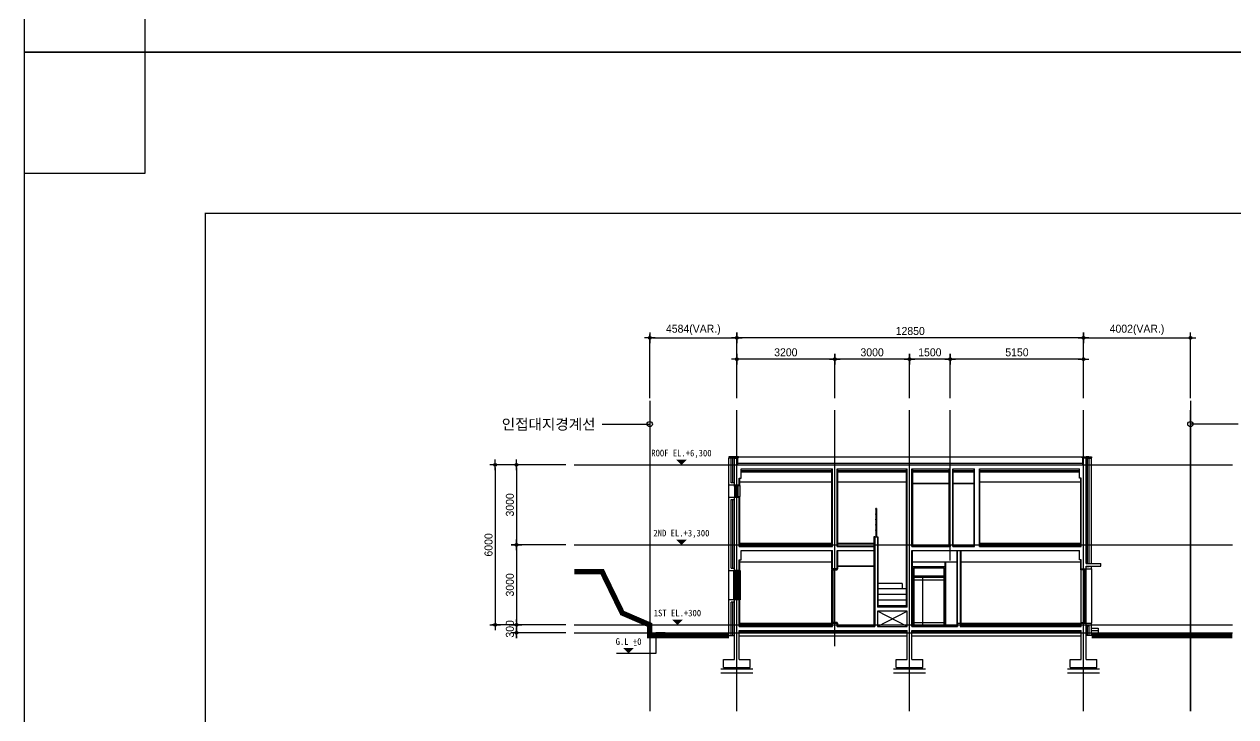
# Model space of a CAD drawing. Header units: millimetres. Extents: x 2237537 to 2823092, y 532110 to 734861.
# Drawn here: x 2284381 to 2329804, y 657509 to 683474 of the extents above; entities that cross this region are included whole.
import ezdxf
from ezdxf.enums import TextEntityAlignment as Align
from ezdxf.lldxf.tags import DXFTag

# ---------------------------------------------------------------- set-up
doc = ezdxf.new("R2010")
doc.units = ezdxf.units.MM
doc.header["$LTSCALE"] = 300
doc.header["$MEASUREMENT"] = 0
doc.layers.get('0').update_dxf_attribs({"lineweight": 0})
for name, color, linetype in [('5HAT', 5, 'Continuous'), ('6', 6, 'Continuous'), ('CEN', 1, 'CEN'), ('DIM', 7, 'Continuous'), ('FORM', 4, 'Continuous'), ('RXSBTXT', 6, 'Continuous'), ('RXSYMBOL', 7, 'Continuous'), ('TEX', 3, 'Continuous')]:
    doc.layers.add(name, color=color, linetype=linetype)
doc.styles.add('굴림체', font='GulimChe.ttf')
doc.styles.add('도면명', font='H2HDRM.TTF')
doc.styles.add('휴먼세엑스포', font='Dotum.ttf')
tags = doc.linetypes.add('CEN', pattern=[62, 60, -1, 0, -1]).pattern_tags.tags
tags[10:11] = [DXFTag(74, 4), DXFTag(75, 0), DXFTag(340, '0'), DXFTag(46, 1.0), DXFTag(50, 0.0), DXFTag(44, 0.0), DXFTag(45, 0.0)]
tags[8:9] = [DXFTag(74, 4), DXFTag(75, 0), DXFTag(340, '0'), DXFTag(46, 1.0), DXFTag(50, 0.0), DXFTag(44, 0.0), DXFTag(45, 0.0)]
tags[6:7] = [DXFTag(74, 4), DXFTag(75, 0), DXFTag(340, '0'), DXFTag(46, 1.0), DXFTag(50, 0.0), DXFTag(44, 0.0), DXFTag(45, 0.0)]
tags[4:5] = [DXFTag(74, 4), DXFTag(75, 0), DXFTag(340, '0'), DXFTag(46, 1.0), DXFTag(50, 0.0), DXFTag(44, 0.0), DXFTag(45, 0.0)]
doc.dimstyles.new('CPDIM1', dxfattribs={"dimtxt": 3, "dimasz": 1, "dimexe": 1.25, "dimexo": 1, "dimgap": 1, "dimtad": 1, "dimdec": 0, "dimzin": 1, "dimdsep": 46, "dimtxsty": '휴먼세엑스포', "dimblk1": 'Z_DOT', "dimblk2": 'Z_DOT', "dimsah": 1, "dimcen": 2.5, "dimadec": 0, "dimazin": 0, "dimtfac": 1, "dimtdec": 0, "dimtix": 1, "dimtmove": 2, "dimatfit": 3, "dimldrblk": 'Z_DOT', "dimfxl": 1, "dimtolj": 1, "dimtzin": 1, "dimarcsym": 0})

# ---------------------------------------------------------------- blocks, each defined once
blk = doc.blocks.new('Z_DOT')
at = {"layer": 'DIM', "color": 7}
for p, q in [((-2, 0), (2, 0)), ((0, -2), (0, 2))]:
    blk.add_line(p, q, dxfattribs=at)
for radius in [0.5, 0.25]:
    blk.add_circle((0, 0), radius, dxfattribs=at)
blk = doc.blocks.new('*D194')
at = {"layer": 'DEFPOINTS', "color": 0}
for p in [(2304785, 666953), (2302840, 663953), (2304785, 663953)]:
    blk.add_point(p, dxfattribs=at)
at = {"layer": 'DIM', "color": 0, "lineweight": -2}
for p, q in [((2304685, 666953), (2302715, 666953)), ((2302840, 666853), (2302840, 664053)), ((2304685, 663953), (2302715, 663953))]:
    blk.add_line(p, q, dxfattribs=at)
at = {"layer": 'DIM', "color": 0, "lineweight": -2, "xscale": 100, "yscale": 100, "zscale": 100}
for p, rotation in [((2302840, 666953), 90), ((2302840, 663953), 270)]:
    blk.add_blockref('Z_DOT', p, dxfattribs=dict(at, rotation=rotation))
at = {"layer": 'DIM', "color": 0, "insert": (2302590, 665453), "char_height": 300, "attachment_point": 5, "rotation": 90, "style": '휴먼세엑스포'}
blk.add_mtext('\\A1;3000', dxfattribs=at)
blk = doc.blocks.new('*D195')
at = {"layer": 'DEFPOINTS', "color": 0}
for p in [(2304785, 666953), (2302040, 660953), (2304785, 660953)]:
    blk.add_point(p, dxfattribs=at)
at = {"layer": 'DIM', "color": 0, "lineweight": -2}
for p, q in [((2304685, 666953), (2301915, 666953)), ((2302040, 666853), (2302040, 661053)), ((2304685, 660953), (2301915, 660953))]:
    blk.add_line(p, q, dxfattribs=at)
at = {"layer": 'DIM', "color": 0, "lineweight": -2, "xscale": 100, "yscale": 100, "zscale": 100}
for p, rotation in [((2302040, 666953), 90), ((2302040, 660953), 270)]:
    blk.add_blockref('Z_DOT', p, dxfattribs=dict(at, rotation=rotation))
at = {"layer": 'DIM', "color": 0, "insert": (2301790, 663953), "char_height": 300, "attachment_point": 5, "rotation": 90, "style": '휴먼세엑스포'}
blk.add_mtext('\\A1;6000', dxfattribs=at)
blk = doc.blocks.new('*D196')
at = {"layer": 'DEFPOINTS', "color": 0}
for p in [(2304785, 663953), (2302840, 660953), (2304785, 660953)]:
    blk.add_point(p, dxfattribs=at)
at = {"layer": 'DIM', "color": 0, "lineweight": -2}
for p, q in [((2304685, 663953), (2302715, 663953)), ((2302840, 663853), (2302840, 661053)), ((2304685, 660953), (2302715, 660953))]:
    blk.add_line(p, q, dxfattribs=at)
at = {"layer": 'DIM', "color": 0, "lineweight": -2, "xscale": 100, "yscale": 100, "zscale": 100}
for p, rotation in [((2302840, 663953), 90), ((2302840, 660953), 270)]:
    blk.add_blockref('Z_DOT', p, dxfattribs=dict(at, rotation=rotation))
at = {"layer": 'DIM', "color": 0, "insert": (2302590, 662453), "char_height": 300, "attachment_point": 5, "rotation": 90, "style": '휴먼세엑스포'}
blk.add_mtext('\\A1;3000', dxfattribs=at)
blk = doc.blocks.new('*D197')
at = {"layer": 'DEFPOINTS', "color": 0}
for p in [(2304785, 660953), (2302840, 660653), (2304785, 660653)]:
    blk.add_point(p, dxfattribs=at)
at = {"layer": 'DIM', "color": 0, "lineweight": -2}
for p, q in [((2304685, 660953), (2302715, 660953)), ((2302840, 661053), (2302840, 661153)), ((2302840, 660953), (2302840, 660653)), ((2304685, 660653), (2302715, 660653)), ((2302840, 660553), (2302840, 660453))]:
    blk.add_line(p, q, dxfattribs=at)
at = {"layer": 'DIM', "color": 0, "lineweight": -2, "xscale": 100, "yscale": 100, "zscale": 100}
for p, rotation in [((2302840, 660953), 270), ((2302840, 660653), 90)]:
    blk.add_blockref('Z_DOT', p, dxfattribs=dict(at, rotation=rotation))
at = {"layer": 'DIM', "color": 0, "insert": (2302590, 660803), "char_height": 300, "attachment_point": 5, "rotation": 90, "style": '휴먼세엑스포'}
blk.add_mtext('\\A1;300', dxfattribs=at)
blk = doc.blocks.new('*D202')
at = {"layer": 'DEFPOINTS', "color": 0}
for p in [(2311100, 671720), (2311100, 669350), (2324100, 669350)]:
    blk.add_point(p, dxfattribs=at)
at = {"layer": 'DIM', "color": 0, "lineweight": -2}
for p, q in [((2311100, 669450), (2311100, 671845)), ((2324100, 669450), (2324100, 671845)), ((2324000, 671720), (2311200, 671720))]:
    blk.add_line(p, q, dxfattribs=at)
at = {"layer": 'DIM', "color": 0, "lineweight": -2, "xscale": 100, "yscale": 100, "zscale": 100, "rotation": 180}
blk.add_blockref('Z_DOT', (2311100, 671720), dxfattribs=at)
at = {"layer": 'DIM', "color": 0, "lineweight": -2, "xscale": 100, "yscale": 100, "zscale": 100}
blk.add_blockref('Z_DOT', (2324100, 671720), dxfattribs=at)
at = {"layer": 'DIM', "color": 0, "insert": (2317600, 671971), "char_height": 300, "attachment_point": 5, "style": '휴먼세엑스포'}
blk.add_mtext('\\A1;12850', dxfattribs=at)
blk = doc.blocks.new('*D203')
at = {"layer": 'DEFPOINTS', "color": 0}
for p in [(2314770, 670920), (2314770, 669350), (2317570, 669350)]:
    blk.add_point(p, dxfattribs=at)
at = {"layer": 'DIM', "color": 0, "lineweight": -2}
for p, q in [((2314770, 669450), (2314770, 671045)), ((2317470, 670920), (2314870, 670920)), ((2317570, 669450), (2317570, 671045))]:
    blk.add_line(p, q, dxfattribs=at)
at = {"layer": 'DIM', "color": 0, "lineweight": -2, "xscale": 100, "yscale": 100, "zscale": 100, "rotation": 180}
blk.add_blockref('Z_DOT', (2314770, 670920), dxfattribs=at)
at = {"layer": 'DIM', "color": 0, "lineweight": -2, "xscale": 100, "yscale": 100, "zscale": 100}
blk.add_blockref('Z_DOT', (2317570, 670920), dxfattribs=at)
at = {"layer": 'DIM', "color": 0, "insert": (2316170, 671171), "char_height": 300, "attachment_point": 5, "style": '휴먼세엑스포'}
blk.add_mtext('\\A1;3000', dxfattribs=at)
blk = doc.blocks.new('*D204')
at = {"layer": 'DEFPOINTS', "color": 0}
for p in [(2311100, 670920), (2311100, 669350), (2314770, 669350)]:
    blk.add_point(p, dxfattribs=at)
at = {"layer": 'DIM', "color": 0, "lineweight": -2}
for p, q in [((2311100, 669450), (2311100, 671045)), ((2314670, 670920), (2311200, 670920)), ((2314770, 669450), (2314770, 671045))]:
    blk.add_line(p, q, dxfattribs=at)
at = {"layer": 'DIM', "color": 0, "lineweight": -2, "xscale": 100, "yscale": 100, "zscale": 100, "rotation": 180}
blk.add_blockref('Z_DOT', (2311100, 670920), dxfattribs=at)
at = {"layer": 'DIM', "color": 0, "lineweight": -2, "xscale": 100, "yscale": 100, "zscale": 100}
blk.add_blockref('Z_DOT', (2314770, 670920), dxfattribs=at)
at = {"layer": 'DIM', "color": 0, "insert": (2312935, 671171), "char_height": 300, "attachment_point": 5, "style": '휴먼세엑스포'}
blk.add_mtext('\\A1;3200', dxfattribs=at)
blk = doc.blocks.new('*D205')
at = {"layer": 'DEFPOINTS', "color": 0}
for p in [(2317570, 670920), (2317570, 669350), (2319100, 669350)]:
    blk.add_point(p, dxfattribs=at)
at = {"layer": 'DIM', "color": 0, "lineweight": -2}
for p, q in [((2317570, 669450), (2317570, 671045)), ((2319000, 670920), (2317670, 670920)), ((2319100, 669450), (2319100, 671045))]:
    blk.add_line(p, q, dxfattribs=at)
at = {"layer": 'DIM', "color": 0, "lineweight": -2, "xscale": 100, "yscale": 100, "zscale": 100, "rotation": 180}
blk.add_blockref('Z_DOT', (2317570, 670920), dxfattribs=at)
at = {"layer": 'DIM', "color": 0, "lineweight": -2, "xscale": 100, "yscale": 100, "zscale": 100}
blk.add_blockref('Z_DOT', (2319100, 670920), dxfattribs=at)
at = {"layer": 'DIM', "color": 0, "insert": (2318335, 671171), "char_height": 300, "attachment_point": 5, "style": '휴먼세엑스포'}
blk.add_mtext('\\A1;1500', dxfattribs=at)
blk = doc.blocks.new('*D193')
at = {"layer": 'DEFPOINTS', "color": 0}
for p in [(2319100, 670920), (2319100, 669350), (2324100, 669350)]:
    blk.add_point(p, dxfattribs=at)
at = {"layer": 'DIM', "color": 0, "lineweight": -2}
for p, q in [((2319100, 669450), (2319100, 671045)), ((2324000, 670920), (2319200, 670920)), ((2324100, 669450), (2324100, 671045))]:
    blk.add_line(p, q, dxfattribs=at)
at = {"layer": 'DIM', "color": 0, "lineweight": -2, "xscale": 100, "yscale": 100, "zscale": 100, "rotation": 180}
blk.add_blockref('Z_DOT', (2319100, 670920), dxfattribs=at)
at = {"layer": 'DIM', "color": 0, "lineweight": -2, "xscale": 100, "yscale": 100, "zscale": 100}
blk.add_blockref('Z_DOT', (2324100, 670920), dxfattribs=at)
at = {"layer": 'DIM', "color": 0, "insert": (2321600, 671171), "char_height": 300, "attachment_point": 5, "style": '휴먼세엑스포'}
blk.add_mtext('\\A1;5150', dxfattribs=at)
blk = doc.blocks.new('*D208')
at = {"layer": 'DEFPOINTS', "color": 0}
for p in [(2328102, 671720), (2324100, 669350), (2328102, 669350)]:
    blk.add_point(p, dxfattribs=at)
at = {"layer": 'DIM', "color": 0, "lineweight": -2}
for p, q in [((2324100, 669450), (2324100, 671845)), ((2328102, 669450), (2328102, 671845)), ((2324200, 671720), (2328002, 671720))]:
    blk.add_line(p, q, dxfattribs=at)
at = {"layer": 'DIM', "color": 0, "lineweight": -2, "xscale": 100, "yscale": 100, "zscale": 100, "rotation": 180}
blk.add_blockref('Z_DOT', (2324100, 671720), dxfattribs=at)
at = {"layer": 'DIM', "color": 0, "lineweight": -2, "xscale": 100, "yscale": 100, "zscale": 100}
blk.add_blockref('Z_DOT', (2328102, 671720), dxfattribs=at)
at = {"layer": 'DIM', "color": 0, "insert": (2326101, 672013), "char_height": 300, "attachment_point": 5, "style": '휴먼세엑스포'}
blk.add_mtext('\\A1;4002(VAR.)', dxfattribs=at)
blk = doc.blocks.new('*D209')
at = {"layer": 'DEFPOINTS', "color": 0}
for p in [(2311100, 671720), (2307832, 669350), (2311100, 669350)]:
    blk.add_point(p, dxfattribs=at)
at = {"layer": 'DIM', "color": 0, "lineweight": -2}
for p, q in [((2307832, 669450), (2307832, 671845)), ((2311100, 669450), (2311100, 671845)), ((2307932, 671720), (2311000, 671720))]:
    blk.add_line(p, q, dxfattribs=at)
at = {"layer": 'DIM', "color": 0, "lineweight": -2, "xscale": 100, "yscale": 100, "zscale": 100, "rotation": 180}
blk.add_blockref('Z_DOT', (2307832, 671720), dxfattribs=at)
at = {"layer": 'DIM', "color": 0, "lineweight": -2, "xscale": 100, "yscale": 100, "zscale": 100}
blk.add_blockref('Z_DOT', (2311100, 671720), dxfattribs=at)
at = {"layer": 'DIM', "color": 0, "insert": (2309466, 672013), "char_height": 300, "attachment_point": 5, "style": '휴먼세엑스포'}
blk.add_mtext('\\A1;4584(VAR.)', dxfattribs=at)
blk = doc.blocks.new('FORM')
at = {"layer": 'FORM', "flags": 128}
blk.add_lwpolyline([(162564, 26543), (159542, 26543), (159542, 23521), (162564, 23521), (162564, 58478), (159542, 58478), (159542, 55456), (162564, 55456), (162564, 58478), (115719, 58478), (115719, 55456), (118742, 55456), (118742, 58478), (115719, 58478), (115719, 23521), (118742, 23521), (118742, 26543), (115719, 26543), (115719, 23521), (162564, 23521)], dxfattribs=at)
at = {"layer": 'FORM', "const_width": 37.8}
blk.add_lwpolyline([(120245, 27347), (120245, 54452), (159038, 54452), (159038, 27347)], close=True, dxfattribs=at)

msp = doc.modelspace()

# ---------------------------------------------------------------- linework, layer by layer
at = {"const_width": 200}
for points in [[(2305000.3, 662952.7), (2306046.2, 662952.7), (2306801.6, 661398.7), (2307832.1, 660952.7), (2307832.1, 660553.4), (2310800.5, 660553.4)], [(2324400.5, 660553.4), (2329676.9, 660553.4)]]:
    msp.add_lwpolyline(points, dxfattribs=at)
at = {"layer": '5HAT'}
for p, q in [((2310800.5, 667252.7), (2310800.5, 667222.7)), ((2311160.5, 667252.7), (2310800.5, 667252.7)), ((2310800.5, 667252.7), (2310800.5, 667222.7)), ((2311160.5, 667222.7), (2310800.5, 667222.7)), ((2310800.5, 666194.9), (2310800.5, 667202.7)), ((2311010.5, 667202.7), (2310800.5, 667202.7)), ((2310890.5, 666284.9), (2310890.5, 667202.7)), ((2310910.5, 667252.7), (2311010.5, 667252.7)), ((2310910.5, 667252.7), (2311010.5, 667252.7)), ((2310950.5, 666284.9), (2310950.5, 667202.7)), ((2311010.5, 666194.9), (2311010.5, 667202.7)), ((2311010.5, 667202.7), (2311130.5, 667202.7)), ((2311130.5, 667252.7), (2324290.5, 667252.7)), ((2311130.5, 666952.7), (2311130.5, 667202.7)), ((2311130.5, 667012.7), (2324070.5, 667012.7)), ((2311130.5, 666952.7), (2324070.5, 666952.7)), ((2311160.5, 667222.7), (2311160.5, 667252.7)), ((2324040.5, 667252.7), (2324400.5, 667252.7)), ((2324040.5, 667222.7), (2324040.5, 667252.7)), ((2324040.5, 667222.7), (2324400.5, 667222.7)), ((2324070.5, 666952.7), (2324070.5, 667202.7)), ((2324190.5, 667202.7), (2324070.5, 667202.7)), ((2324290.5, 667252.7), (2324190.5, 667252.7)), ((2324190.5, 663252.7), (2324190.5, 667202.7)), ((2324190.5, 667202.7), (2324400.5, 667202.7)), ((2324250.5, 663252.7), (2324250.5, 667202.7)), ((2324310.5, 663252.7), (2324310.5, 667202.7)), ((2324400.5, 667252.7), (2324400.5, 667222.7)), ((2324400.5, 667252.7), (2324400.5, 667222.7)), ((2324400.5, 663252.7), (2324400.5, 667202.7)), ((2311190.5, 666452.7), (2311260.5, 666452.7)), ((2311190.5, 666194.9), (2311190.5, 666452.7)), ((2311210.5, 666174.9), (2311210.5, 666452.7)), ((2311260.5, 666802.7), (2314680.5, 666802.7)), ((2311260.5, 666452.7), (2311260.5, 666802.7)), ((2311260.5, 666747.7), (2314680.5, 666747.7)), ((2311260.5, 666692.7), (2314680.5, 666692.7)), ((2314660.5, 664012.7), (2314660.5, 666802.7)), ((2314680.5, 663892.7), (2314680.5, 666802.7)), ((2314860.5, 663892.7), (2314860.5, 666802.7)), ((2314860.5, 666802.7), (2317480.5, 666802.7)), ((2314860.5, 666747.7), (2317480.5, 666747.7)), ((2314860.5, 666692.7), (2317480.5, 666692.7)), ((2314880.5, 663892.7), (2314880.5, 666802.7)), ((2317460.5, 661619.3), (2317460.5, 666802.7)), ((2317480.5, 661619.3), (2317480.5, 666802.7)), ((2317660.5, 666802.7), (2319090.5, 666802.7)), ((2317660.5, 663892.7), (2317660.5, 666802.7)), ((2317660.5, 666747.7), (2319090.5, 666747.7)), ((2317660.5, 666692.7), (2319090.5, 666692.7)), ((2317690.5, 663952.7), (2317690.5, 666800.6)), ((2319060.5, 663952.7), (2319060.5, 666800.6)), ((2319090.5, 663952.7), (2319090.5, 666802.7)), ((2319190.5, 663892.7), (2319190.5, 666802.7)), ((2319190.5, 666802.7), (2320010.5, 666802.7)), ((2319190.5, 666747.7), (2320010.5, 666747.7)), ((2319190.5, 666692.7), (2320010.5, 666692.7)), ((2319210.5, 663952.7), (2319210.5, 666802.7)), ((2319990.5, 663952.7), (2319990.5, 666802.7)), ((2320010.5, 663892.7), (2320010.5, 666802.7)), ((2320190.5, 663892.7), (2320190.5, 666802.7)), ((2320190.5, 666802.7), (2323940.5, 666802.7)), ((2320190.5, 666747.7), (2323940.5, 666747.7)), ((2320190.5, 666692.7), (2323940.5, 666692.7)), ((2320210.5, 664012.7), (2320210.5, 666802.7)), ((2323940.5, 666452.7), (2323940.5, 666802.7)), ((2324010.5, 666452.7), (2323940.5, 666452.7)), ((2323990.5, 664012.7), (2323990.5, 666452.7)), ((2324010.5, 663892.7), (2324010.5, 666452.7)), ((2311010.5, 666194.9), (2310800.5, 666194.9)), ((2310800.5, 665744.9), (2310800.5, 666194.9)), ((2311010.5, 666284.9), (2310890.5, 666284.9)), ((2311190.5, 666194.9), (2311010.5, 666194.9)), ((2311010.5, 666194.9), (2311190.5, 666194.9)), ((2311010.5, 666144.9), (2311010.5, 665794.9)), ((2311130.5, 666174.9), (2311210.5, 666174.9)), ((2311130.5, 666144.9), (2311130.5, 665794.9)), ((2311210.5, 666322.7), (2314660.5, 666322.7)), ((2311210.5, 666312.7), (2314660.5, 666312.7)), ((2311210.5, 666174.9), (2311210.5, 665764.9)), ((2314880.5, 666322.7), (2317480.5, 666322.7)), ((2314880.5, 666312.7), (2317480.5, 666312.7)), ((2317690.5, 666262.7), (2319060.5, 666262.7)), ((2317690.5, 666252.7), (2319060.5, 666252.7)), ((2319210.5, 666262.7), (2319990.5, 666262.7)), ((2319210.5, 666252.7), (2319990.5, 666252.7)), ((2320190.5, 666322.7), (2324010.5, 666322.7)), ((2320190.5, 666312.7), (2324010.5, 666312.7)), ((2310800.5, 662994.9), (2310800.5, 665744.9)), ((2310800.5, 665744.9), (2311010.5, 665744.9)), ((2310890.5, 663084.9), (2310890.5, 665654.9)), ((2310890.5, 665654.9), (2311010.5, 665654.9)), ((2310950.5, 663084.9), (2310950.5, 665654.9)), ((2311010.5, 662994.9), (2311010.5, 665744.9)), ((2311190.5, 665744.9), (2311010.5, 665744.9)), ((2311010.5, 665744.9), (2311190.5, 665744.9)), ((2311130.5, 665764.9), (2311210.5, 665764.9)), ((2311190.5, 663892.7), (2311190.5, 665744.9)), ((2311210.5, 664012.7), (2311210.5, 665764.9)), ((2317675.5, 663952.7), (2317675.5, 665752.7)), ((2319075.5, 663952.7), (2319075.5, 665752.7)), ((2316307.5, 665322.7), (2316307.5, 664252.7)), ((2316337.5, 665322.7), (2316307.5, 665322.7)), ((2316307.5, 665292.7), (2316307.5, 665322.7)), ((2316337.5, 665292.7), (2316307.5, 665292.7)), ((2316337.5, 665122.7), (2316307.5, 665122.7)), ((2316337.5, 665122.7), (2316307.5, 665122.7)), ((2316307.5, 665092.7), (2316307.5, 665122.7)), ((2316337.5, 665092.7), (2316307.5, 665092.7)), ((2316337.5, 665092.7), (2316307.5, 665092.7)), ((2316337.5, 665322.7), (2316337.5, 664252.7)), ((2316337.5, 665292.7), (2316337.5, 665322.7)), ((2316337.5, 665092.7), (2316337.5, 665122.7)), ((2316337.5, 664922.7), (2316307.5, 664922.7)), ((2316337.5, 664922.7), (2316307.5, 664922.7)), ((2316307.5, 664892.7), (2316307.5, 664922.7)), ((2316337.5, 664892.7), (2316307.5, 664892.7)), ((2316337.5, 664892.7), (2316307.5, 664892.7)), ((2316337.5, 664722.7), (2316307.5, 664722.7)), ((2316337.5, 664722.7), (2316307.5, 664722.7)), ((2316307.5, 664692.7), (2316307.5, 664722.7)), ((2316337.5, 664692.7), (2316307.5, 664692.7)), ((2316337.5, 664692.7), (2316307.5, 664692.7)), ((2316337.5, 664892.7), (2316337.5, 664922.7)), ((2316337.5, 664692.7), (2316337.5, 664722.7)), ((2316240.5, 664252.7), (2316240.5, 660952.7)), ((2316270.5, 664252.7), (2316240.5, 664252.7)), ((2316270.5, 664252.7), (2316270.5, 660892.7)), ((2316270.5, 664252.7), (2316370.5, 664252.7)), ((2316337.5, 664522.7), (2316307.5, 664522.7)), ((2316337.5, 664522.7), (2316307.5, 664522.7)), ((2316307.5, 664492.7), (2316307.5, 664522.7)), ((2316337.5, 664492.7), (2316307.5, 664492.7)), ((2316337.5, 664492.7), (2316307.5, 664492.7)), ((2316337.5, 664492.7), (2316337.5, 664522.7)), ((2316370.5, 664252.7), (2316370.5, 661619.3)), ((2316370.5, 664252.7), (2316390.5, 664252.7)), ((2316390.5, 664252.7), (2316390.5, 661619.3)), ((2311190.5, 664012.7), (2314680.5, 664012.7)), ((2311190.5, 663997.7), (2314680.5, 663997.7)), ((2314680.5, 663972.7), (2311190.5, 663972.7)), ((2314680.5, 663922.7), (2311190.5, 663922.7)), ((2311190.5, 663892.7), (2314680.5, 663892.7)), ((2311260.5, 663742.7), (2314680.5, 663742.7)), ((2311260.5, 663392.7), (2311260.5, 663742.7)), ((2311449, 663981.4), (2311491.6, 663981.4)), ((2311469.7, 663961.4), (2311469.7, 663999.8)), ((2311749, 663981.4), (2311791.6, 663981.4)), ((2311769.7, 663961.4), (2311769.7, 663999.8)), ((2312049, 663981.4), (2312091.6, 663981.4)), ((2312069.7, 663961.4), (2312069.7, 663999.8)), ((2312349, 663981.4), (2312391.6, 663981.4)), ((2312369.7, 663961.4), (2312369.7, 663999.8)), ((2312649, 663981.4), (2312691.6, 663981.4)), ((2312669.7, 663961.4), (2312669.7, 663999.8)), ((2312949, 663981.4), (2312991.6, 663981.4)), ((2312969.7, 663961.4), (2312969.7, 663999.8)), ((2313249, 663981.4), (2313291.6, 663981.4)), ((2313269.7, 663961.4), (2313269.7, 663999.8)), ((2313549, 663981.4), (2313591.6, 663981.4)), ((2313569.7, 663961.4), (2313569.7, 663999.8)), ((2313849, 663981.4), (2313891.6, 663981.4)), ((2313869.7, 663961.4), (2313869.7, 663999.8)), ((2314149, 663981.4), (2314191.6, 663981.4)), ((2314169.7, 663961.4), (2314169.7, 663999.8)), ((2314449, 663981.4), (2314491.6, 663981.4)), ((2314469.7, 663961.4), (2314469.7, 663999.8)), ((2314660.5, 663052.7), (2314660.5, 663742.7)), ((2314680.5, 663052.7), (2314680.5, 663742.7)), ((2314860.5, 664012.7), (2316270.5, 664012.7)), ((2314860.5, 663892.7), (2316270.5, 663892.7)), ((2314860.5, 663052.7), (2314860.5, 663742.7)), ((2314860.5, 663742.7), (2316270.5, 663742.7)), ((2314890.5, 663052.7), (2314890.5, 663742.7)), ((2317660.5, 663952.7), (2319090.5, 663952.7)), ((2317660.5, 663937.7), (2319090.5, 663937.7)), ((2317660.5, 663919.2), (2317660.5, 663892.7)), ((2317660.5, 663892.7), (2319090.5, 663892.7)), ((2317660.5, 663742.7), (2323940.5, 663742.7)), ((2317660.5, 663742.7), (2317660.5, 660952.7)), ((2317660.5, 660892.7), (2317660.5, 663742.7)), ((2317680.5, 660952.7), (2317680.5, 663742.7)), ((2319090.5, 663952.7), (2319090.5, 663892.7)), ((2319190.5, 663952.7), (2320010.5, 663952.7)), ((2319190.5, 663937.7), (2320010.5, 663937.7)), ((2319190.5, 663892.7), (2320010.5, 663892.7)), ((2319356.5, 660952.7), (2319356.5, 663742.7)), ((2319376.5, 661012.7), (2319376.5, 663742.7)), ((2319476.5, 663742.7), (2319476.5, 661012.7)), ((2319496.5, 663742.7), (2319496.5, 661012.7)), ((2320190.5, 664012.7), (2324010.5, 664012.7)), ((2320190.5, 663997.7), (2324010.5, 663997.7)), ((2324010.5, 663972.7), (2320190.5, 663972.7)), ((2324010.5, 663922.7), (2320190.5, 663922.7)), ((2320190.5, 663892.7), (2324010.5, 663892.7)), ((2320478.3, 663981.4), (2320521, 663981.4)), ((2320499, 663961.4), (2320499, 663999.8)), ((2320779, 663981.4), (2320821.6, 663981.4)), ((2320799.7, 663961.4), (2320799.7, 663999.8)), ((2321079, 663981.4), (2321121.6, 663981.4)), ((2321099.7, 663961.4), (2321099.7, 663999.8)), ((2321379, 663981.4), (2321421.6, 663981.4)), ((2321399.7, 663961.4), (2321399.7, 663999.8)), ((2321679, 663981.4), (2321721.6, 663981.4)), ((2321699.7, 663961.4), (2321699.7, 663999.8)), ((2321979, 663981.4), (2322021.6, 663981.4)), ((2321999.7, 663961.4), (2321999.7, 663999.8)), ((2322279, 663981.4), (2322321.6, 663981.4)), ((2322299.7, 663961.4), (2322299.7, 663999.8)), ((2322579, 663981.4), (2322621.6, 663981.4)), ((2322599.7, 663961.4), (2322599.7, 663999.8)), ((2322879, 663981.4), (2322921.6, 663981.4)), ((2322899.7, 663961.4), (2322899.7, 663999.8)), ((2323179, 663981.4), (2323221.6, 663981.4)), ((2323199.7, 663961.4), (2323199.7, 663999.8)), ((2323479, 663981.4), (2323521.6, 663981.4)), ((2323499.7, 663961.4), (2323499.7, 663999.8)), ((2323779, 663981.4), (2323821.6, 663981.4)), ((2323799.7, 663961.4), (2323799.7, 663999.8)), ((2323940.5, 663392.7), (2323940.5, 663742.7)), ((2311190.5, 662994.9), (2311190.5, 663392.7)), ((2311190.5, 663392.7), (2311260.5, 663392.7)), ((2311210.5, 662994.9), (2311210.5, 663392.7)), ((2311210.5, 663322.7), (2314660.5, 663322.7)), ((2311210.5, 663312.7), (2314660.5, 663312.7)), ((2317680.5, 663322.7), (2319356.5, 663322.7)), ((2317680.5, 663312.7), (2319356.5, 663312.7)), ((2319496.5, 663322.7), (2323990.5, 663322.7)), ((2319496.5, 663312.7), (2323990.5, 663312.7)), ((2324010.5, 663392.7), (2323940.5, 663392.7)), ((2323990.5, 663052.7), (2323990.5, 663392.7)), ((2324010.5, 663052.7), (2324010.5, 663392.7)), ((2324190.5, 663252.7), (2324740.5, 663252.7)), ((2324740.5, 663152.7), (2324740.5, 663252.7)), ((2310800.5, 662994.9), (2311010.5, 662994.9)), ((2310800.5, 661894.9), (2310800.5, 662994.9)), ((2310890.5, 663084.9), (2311010.5, 663084.9)), ((2310990.5, 661894.9), (2310990.5, 662954.9)), ((2311190.5, 662994.9), (2311010.5, 662994.9)), ((2311033.5, 661959.9), (2311033.5, 662929.9)), ((2311190.5, 662994.9), (2311040.5, 662994.9)), ((2311045, 661959.9), (2311045, 662929.9)), ((2311056, 661959.9), (2311056, 662929.9)), ((2311070.5, 661894.9), (2311070.5, 662954.9)), ((2311070.5, 661959.9), (2311070.5, 662929.9)), ((2311130.5, 661894.9), (2311130.5, 662954.9)), ((2311173.5, 661959.9), (2311173.5, 662929.9)), ((2311185, 661959.9), (2311185, 662929.9)), ((2311190.5, 662994.9), (2311220.5, 662994.9)), ((2311196, 661959.9), (2311196, 662929.9)), ((2311210.5, 661959.9), (2311210.5, 662929.9)), ((2311220.5, 662994.9), (2311220.5, 661894.9)), ((2311220.5, 661914.9), (2311220.5, 662974.9)), ((2314840.5, 663052.7), (2314660.5, 663052.7)), ((2314660.5, 661012.7), (2314660.5, 663027.7)), ((2314680.5, 663052.7), (2314860.5, 663052.7)), ((2314705.5, 661042.7), (2314705.5, 663012.7)), ((2314860.5, 663052.7), (2314890.5, 663052.7)), ((2314890.5, 663162.7), (2316240.5, 663162.7)), ((2314890.5, 663152.7), (2316240.5, 663152.7)), ((2316255.5, 662752.7), (2316255.5, 660951.5)), ((2317680.5, 663137.7), (2317680.5, 660937.7)), ((2317680.5, 663137.7), (2318910.5, 663137.7)), ((2317730.5, 663087.7), (2317730.5, 660937.7)), ((2317730.5, 663087.7), (2318860.5, 663087.7)), ((2317730.5, 662787.7), (2318860.5, 662787.7)), ((2317730.5, 662737.7), (2318860.5, 662737.7)), ((2318060.7, 662737.7), (2318060.7, 660937.7)), ((2318860.5, 663087.7), (2318860.5, 660937.7)), ((2318860.5, 662737.7), (2318860.5, 660937.7)), ((2318910.5, 663137.7), (2318910.5, 660937.7)), ((2323990.5, 663012.7), (2323990.5, 661042.7)), ((2324010.5, 663052.7), (2324190.5, 663052.7)), ((2324145.5, 661042.7), (2324145.5, 663012.7)), ((2324190.5, 663052.7), (2324190.5, 663152.7)), ((2324190.5, 663152.7), (2324740.5, 663152.7)), ((2324190.5, 663142.7), (2324310.5, 663142.7)), ((2324190.5, 663052.7), (2324400.5, 663052.7)), ((2324190.5, 661042.7), (2324190.5, 663027.7)), ((2324310.5, 663142.7), (2324310.5, 663152.7)), ((2324400.5, 663052.7), (2324400.5, 663152.7)), ((2324400.5, 663052.7), (2324400.5, 661012.7)), ((2317292.6, 662509.3), (2316390.5, 662509.3)), ((2317460.5, 662299.3), (2316390.5, 662299.3)), ((2317292.6, 662509.3), (2317292.6, 662299.3)), ((2317730.5, 662637.7), (2318860.5, 662637.7)), ((2310800.5, 660553.4), (2310800.5, 661894.9)), ((2311010.5, 661894.9), (2310800.5, 661894.9)), ((2311010.5, 659652.7), (2311010.5, 661894.9)), ((2311190.5, 661894.9), (2311010.5, 661894.9)), ((2311190.5, 661894.9), (2311040.5, 661894.9)), ((2311190.5, 660892.7), (2311190.5, 661894.9)), ((2311190.5, 661894.9), (2311220.5, 661894.9)), ((2311210.5, 661012.7), (2311210.5, 661894.9)), ((2317460.5, 662089.3), (2316390.5, 662089.3)), ((2317460.5, 661879.3), (2316390.5, 661879.3)), ((2310890.5, 660553.4), (2310890.5, 661804.9)), ((2311010.5, 661804.9), (2310890.5, 661804.9)), ((2310950.5, 660553.4), (2310950.5, 661804.9)), ((2317480.5, 661619.3), (2316370.5, 661619.3)), ((2316370.5, 661469.3), (2316370.5, 660892.7)), ((2317480.5, 661469.3), (2316370.5, 661469.3)), ((2317480.5, 660892.7), (2316370.5, 661469.3)), ((2316370.5, 660892.7), (2317480.5, 661469.3)), ((2317460.5, 661669.3), (2316390.5, 661669.3)), ((2317460.5, 661649.3), (2316390.5, 661649.3)), ((2317480.5, 660892.7), (2317480.5, 661469.3)), ((2311190.5, 661012.7), (2314680.5, 661012.7)), ((2311190.5, 660997.7), (2314680.5, 660997.7)), ((2314680.5, 660972.7), (2311190.5, 660972.7)), ((2314680.5, 660922.7), (2311190.5, 660922.7)), ((2311449, 660981.4), (2311491.6, 660981.4)), ((2311469.7, 660961.4), (2311469.7, 660999.8)), ((2311749, 660981.4), (2311791.6, 660981.4)), ((2311769.7, 660961.4), (2311769.7, 660999.8)), ((2312049, 660981.4), (2312091.6, 660981.4)), ((2312069.7, 660961.4), (2312069.7, 660999.8)), ((2312349, 660981.4), (2312391.6, 660981.4)), ((2312369.7, 660961.4), (2312369.7, 660999.8)), ((2312649, 660981.4), (2312691.6, 660981.4)), ((2312669.7, 660961.4), (2312669.7, 660999.8)), ((2312949, 660981.4), (2312991.6, 660981.4)), ((2312969.7, 660961.4), (2312969.7, 660999.8)), ((2313249, 660981.4), (2313291.6, 660981.4)), ((2313269.7, 660961.4), (2313269.7, 660999.8)), ((2313549, 660981.4), (2313591.6, 660981.4)), ((2313569.7, 660961.4), (2313569.7, 660999.8)), ((2313849, 660981.4), (2313891.6, 660981.4)), ((2313869.7, 660961.4), (2313869.7, 660999.8)), ((2314149, 660981.4), (2314191.6, 660981.4)), ((2314169.7, 660961.4), (2314169.7, 660999.8)), ((2314449, 660981.4), (2314491.6, 660981.4)), ((2314469.7, 660961.4), (2314469.7, 660999.8)), ((2314860.5, 661042.7), (2314660.5, 661042.7)), ((2314660.5, 661012.7), (2314860.5, 661012.7)), ((2314680.5, 660892.7), (2314680.5, 661012.7)), ((2314680.5, 661012.7), (2314860.5, 661012.7)), ((2314860.5, 661042.7), (2314860.5, 661012.7)), ((2314860.5, 660892.7), (2314860.5, 661012.7)), ((2314860.5, 660952.7), (2316270.5, 660952.7)), ((2314860.5, 660937.7), (2316270.5, 660937.7)), ((2314875.5, 660952.7), (2314875.5, 661012.7)), ((2314890.5, 660952.7), (2314890.5, 661012.7)), ((2317660.5, 660952.7), (2319376.5, 660952.7)), ((2317660.5, 660937.7), (2319376.5, 660937.7)), ((2317680.5, 660937.7), (2318910.5, 660937.7)), ((2317730.5, 661037.7), (2318860.5, 661037.7)), ((2319376.5, 661012.7), (2319476.5, 661012.7)), ((2319376.5, 661012.7), (2319376.5, 660892.7)), ((2319476.5, 661012.7), (2324010.5, 661012.7)), ((2319476.5, 661012.7), (2319476.5, 660892.7)), ((2319476.5, 660997.7), (2324010.5, 660997.7)), ((2324010.5, 660972.7), (2319476.5, 660972.7)), ((2324010.5, 660922.7), (2319476.5, 660922.7)), ((2319578.3, 660981.4), (2319621, 660981.4)), ((2319599, 660961.4), (2319599, 660999.8)), ((2319879, 660981.4), (2319921.6, 660981.4)), ((2319899.7, 660961.4), (2319899.7, 660999.8)), ((2320179, 660981.4), (2320221.6, 660981.4)), ((2320199.7, 660961.4), (2320199.7, 660999.8)), ((2320479, 660981.4), (2320521.6, 660981.4)), ((2320499.7, 660961.4), (2320499.7, 660999.8)), ((2320779, 660981.4), (2320821.6, 660981.4)), ((2320799.7, 660961.4), (2320799.7, 660999.8)), ((2321079, 660981.4), (2321121.6, 660981.4)), ((2321099.7, 660961.4), (2321099.7, 660999.8)), ((2321379, 660981.4), (2321421.6, 660981.4)), ((2321399.7, 660961.4), (2321399.7, 660999.8)), ((2321679, 660981.4), (2321721.6, 660981.4)), ((2321699.7, 660961.4), (2321699.7, 660999.8)), ((2321979, 660981.4), (2322021.6, 660981.4)), ((2321999.7, 660961.4), (2321999.7, 660999.8)), ((2322279, 660981.4), (2322321.6, 660981.4)), ((2322299.7, 660961.4), (2322299.7, 660999.8)), ((2322579, 660981.4), (2322621.6, 660981.4)), ((2322599.7, 660961.4), (2322599.7, 660999.8)), ((2322879, 660981.4), (2322921.6, 660981.4)), ((2322899.7, 660961.4), (2322899.7, 660999.8)), ((2323179, 660981.4), (2323221.6, 660981.4)), ((2323199.7, 660961.4), (2323199.7, 660999.8)), ((2323479, 660981.4), (2323521.6, 660981.4)), ((2323499.7, 660961.4), (2323499.7, 660999.8)), ((2323779, 660981.4), (2323821.6, 660981.4)), ((2323799.7, 660961.4), (2323799.7, 660999.8)), ((2323990.5, 661042.7), (2323990.5, 661012.7)), ((2323990.5, 661042.7), (2324190.5, 661042.7)), ((2324010.5, 660892.7), (2324010.5, 661012.7)), ((2324010.5, 661012.7), (2324190.5, 661012.7)), ((2324190.5, 661012.7), (2324190.5, 661042.7)), ((2324190.5, 659652.7), (2324190.5, 661012.7)), ((2324190.5, 661012.7), (2324400.5, 661012.7)), ((2324190.5, 660922.7), (2324310.5, 660922.7)), ((2324250.5, 660553.4), (2324250.5, 660922.7)), ((2324310.5, 660553.4), (2324310.5, 660922.7)), ((2324400.5, 660553.4), (2324400.5, 661012.7)), ((2310800.5, 660553.4), (2311010.5, 660553.4)), ((2310910.5, 660553.4), (2311010.5, 660553.4)), ((2311190.5, 660892.7), (2314680.5, 660892.7)), ((2311190.5, 659652.7), (2311190.5, 660742.7)), ((2311190.5, 660742.7), (2317480.5, 660742.7)), ((2311190.5, 660692.7), (2317480.5, 660692.7)), ((2311190.5, 660542.7), (2317480.5, 660542.7)), ((2314860.5, 660892.7), (2316270.5, 660892.7)), ((2316370.5, 660892.7), (2317480.5, 660892.7)), ((2317480.5, 659652.7), (2317480.5, 660742.7)), ((2317660.5, 660892.7), (2319376.5, 660892.7)), ((2317660.5, 659652.7), (2317660.5, 660742.7)), ((2317660.5, 660742.7), (2324010.5, 660742.7)), ((2317660.5, 660692.7), (2324010.5, 660692.7)), ((2317660.5, 660542.7), (2324010.5, 660542.7)), ((2319476.5, 660892.7), (2324010.5, 660892.7)), ((2324010.5, 659652.7), (2324010.5, 660742.7)), ((2324400.5, 660553.4), (2324190.5, 660553.4)), ((2324400.5, 660832.7), (2324643.5, 660832.7)), ((2324400.5, 660742.7), (2324643.5, 660742.7)), ((2324643.5, 660832.7), (2324643.5, 660652.7)), ((2310600.5, 659652.7), (2311010.5, 659652.7)), ((2310600.5, 659352.7), (2310600.5, 659652.7)), ((2311190.5, 659652.7), (2311600.5, 659652.7)), ((2311600.5, 659352.7), (2311600.5, 659652.7)), ((2317070.5, 659352.7), (2317070.5, 659652.7)), ((2317070.5, 659652.7), (2317480.5, 659652.7)), ((2317660.5, 659652.7), (2318070.5, 659652.7)), ((2318070.5, 659352.7), (2318070.5, 659652.7)), ((2323600.5, 659352.7), (2323600.5, 659652.7)), ((2323600.5, 659652.7), (2324010.5, 659652.7)), ((2324190.5, 659652.7), (2324600.5, 659652.7)), ((2324600.5, 659352.7), (2324600.5, 659652.7)), ((2310500.5, 659302.7), (2311700.5, 659302.7)), ((2310500.5, 659152.7), (2311700.5, 659152.7)), ((2310600.5, 659352.7), (2311600.5, 659352.7)), ((2316970.5, 659302.7), (2318170.5, 659302.7)), ((2316970.5, 659152.7), (2318170.5, 659152.7)), ((2317070.5, 659352.7), (2318070.5, 659352.7)), ((2323500.5, 659302.7), (2324700.5, 659302.7)), ((2323500.5, 659152.7), (2324700.5, 659152.7)), ((2323600.5, 659352.7), (2324600.5, 659352.7))]:
    msp.add_line(p, q, dxfattribs=at)
for points in [[(2311066, 666144.9), (2311010.5, 666144.9), (2311010.5, 666194.9), (2311130.5, 666194.9), (2311130.5, 666144.9), (2311130.5, 666144.9), (2311130.5, 666144.9), (2311130.5, 666144.9), (2311130.5, 666144.9), (2311075, 666144.9), (2311075, 666154.9), (2311066, 666154.9), (2311066, 666144.9)], [(2311075, 665744.9), (2311130.5, 665744.9), (2311130.5, 665794.9), (2311075, 665794.9), (2311075, 665784.9), (2311066, 665784.9), (2311066, 665794.9), (2311010.5, 665794.9), (2311010.5, 665744.9), (2311066, 665744.9), (2311066, 665744.9), (2311075, 665744.9), (2311075, 665744.9)], [(2318910.5, 660952.7), (2318910.5, 663312.7)], [(2318930.5, 660952.7), (2318930.5, 663312.7)], [(2311015.5, 662994.9), (2310990.5, 662994.9), (2310990.5, 662954.9), (2311030.5, 662954.9), (2311030.5, 662974.9), (2311070.5, 662974.9), (2311070.5, 662994.9), (2311045.5, 662994.9)], [(2311155.5, 662994.9), (2311130.5, 662994.9), (2311130.5, 662954.9), (2311170.5, 662954.9), (2311170.5, 662974.9), (2311210.5, 662974.9), (2311210.5, 662994.9), (2311185.5, 662994.9)], [(2311015.5, 661894.9), (2310990.5, 661894.9), (2310990.5, 661934.9), (2311030.5, 661934.9), (2311030.5, 661914.9), (2311070.5, 661914.9), (2311070.5, 661894.9), (2311045.5, 661894.9)], [(2311155.5, 661894.9), (2311130.5, 661894.9), (2311130.5, 661934.9), (2311170.5, 661934.9), (2311170.5, 661914.9), (2311210.5, 661914.9), (2311210.5, 661894.9), (2311185.5, 661894.9)]]:
    msp.add_lwpolyline(points, dxfattribs=at)
for points in [[(2311073, 665786.9), (2311073, 666152.9), (2311068, 666152.9), (2311068, 665786.9), (2311073, 665786.9)], [(2311033.5, 662929.9), (2311033.5, 662969.9), (2311070.5, 662969.9), (2311070.5, 662929.9)], [(2311173.5, 662929.9), (2311173.5, 662969.9), (2311210.5, 662969.9), (2311210.5, 662929.9)], [(2314660.5, 663052.7), (2314660.5, 663027.7), (2314705.5, 663027.7), (2314705.5, 663012.7), (2314860.5, 663012.7), (2314860.5, 663012.7), (2314860.5, 663052.7)], [(2324190.5, 663052.7), (2324190.5, 663027.7), (2324145.5, 663027.7), (2324145.5, 663012.7), (2323990.5, 663012.7), (2323990.5, 663012.7), (2323990.5, 663052.7)], [(2311033.5, 661919.9), (2311033.5, 661959.9), (2311070.5, 661959.9), (2311070.5, 661919.9)], [(2311173.5, 661919.9), (2311173.5, 661959.9), (2311210.5, 661959.9), (2311210.5, 661919.9)]]:
    msp.add_lwpolyline(points, close=True, dxfattribs=at)
for centre in [(2311469.7, 663981.4), (2311769.7, 663981.4), (2312069.7, 663981.4), (2312369.7, 663981.4), (2312669.7, 663981.4), (2312969.7, 663981.4), (2313269.7, 663981.4), (2313569.7, 663981.4), (2313869.7, 663981.4), (2314169.7, 663981.4), (2314469.7, 663981.4), (2320499, 663981.4), (2320799.7, 663981.4), (2321099.7, 663981.4), (2321399.7, 663981.4), (2321699.7, 663981.4), (2321999.7, 663981.4), (2322299.7, 663981.4), (2322599.7, 663981.4), (2322899.7, 663981.4), (2323199.7, 663981.4), (2323499.7, 663981.4), (2323799.7, 663981.4), (2311469.7, 660981.4), (2311769.7, 660981.4), (2312069.7, 660981.4), (2312369.7, 660981.4), (2312669.7, 660981.4), (2312969.7, 660981.4), (2313269.7, 660981.4), (2313569.7, 660981.4), (2313869.7, 660981.4), (2314169.7, 660981.4), (2314469.7, 660981.4), (2319599, 660981.4), (2319899.7, 660981.4), (2320199.7, 660981.4), (2320499.7, 660981.4), (2320799.7, 660981.4), (2321099.7, 660981.4), (2321399.7, 660981.4), (2321699.7, 660981.4), (2321999.7, 660981.4), (2322299.7, 660981.4), (2322599.7, 660981.4), (2322899.7, 660981.4), (2323199.7, 660981.4), (2323499.7, 660981.4), (2323799.7, 660981.4)]:
    msp.add_circle(centre, 10, dxfattribs=at)
for centre, start, end in [((2311067, 666144.9), 0, 180), ((2311074, 666144.9), 0, 180), ((2311067, 665794.9), 180, 0), ((2311074, 665794.9), 180, 0)]:
    msp.add_arc(centre, 1, start, end, dxfattribs=at)
at = {"layer": '6'}
for p, q in [((2307832.1, 669349.5), (2307832.1, 657714.7)), ((2328102.5, 669349.5), (2328102.5, 657714.7)), ((2306044.3, 668480.4), (2307832.1, 668480.4)), ((2329890.3, 668480.4), (2328102.5, 668480.4)), ((2308414.9, 660652.7), (2308056.1, 660652.7)), ((2308056.1, 660652.7), (2308056.1, 659884.9)), ((2308056.1, 659884.9), (2306582.5, 659884.9))]:
    msp.add_line(p, q, dxfattribs=at)
for centre in [(2307832.1, 668480.4), (2328102.5, 668480.4)]:
    msp.add_circle(centre, 97.9, dxfattribs=at)
at = {"layer": 'CEN'}
for p, q in [((2311100.5, 657714.7), (2311100.5, 669006.2)), ((2314770.5, 660152.8), (2314770.5, 669006.2)), ((2317570.5, 657714.7), (2317570.5, 669006.2)), ((2319100.5, 663365.9), (2319100.5, 669006.2)), ((2324100.5, 657714.7), (2324100.5, 669006.2)), ((2328102.5, 657714.7), (2328102.5, 669006.2)), ((2305000.3, 666952.7), (2329676.9, 666952.7)), ((2305000.3, 663952.7), (2329676.9, 663952.7)), ((2305000.3, 660952.7), (2329676.9, 660952.7)), ((2305000.3, 660652.7), (2329676.9, 660652.7))]:
    msp.add_line(p, q, dxfattribs=at)
at = {"layer": 'RXSYMBOL'}
for points in [[(2308820.3, 667150.1, 0), (2309020.3, 666950.1, 0), (2309220.3, 667150.1, 0)], [(2308820.3, 664150.1, 0), (2309020.3, 663950.1, 0), (2309220.3, 664150.1, 0)], [(2308671, 661152.7, 0), (2308871, 660952.7, 0), (2309071, 661152.7, 0)], [(2306839.3, 660084.9, 0), (2307039.3, 659884.9, 0), (2307239.3, 660084.9, 0)]]:
    msp.add_solid(points, dxfattribs=at)

# ---------------------------------------------------------------- block references
at = {"xscale": 1.5, "yscale": 1.5, "zscale": 1.5}
for p in [(2110802.1, 647143.5), (2110802.1, 594707.9)]:
    msp.add_blockref('FORM', p, dxfattribs=at)

# ---------------------------------------------------------------- texts
at = {"layer": 'RXSBTXT', "style": '굴림체'}
for s, p in [('ROOF EL.+6,300', (2309020.3, 667270.1, 0)), ('2ND EL.+3,300', (2309020.3, 664270.1, 0)), ('1ST EL.+300', (2308871, 661272.7, 0)), ('G.L +0', (2307039.3, 660204.9, 0)), ('-', (2307293.3, 660075.9, 0))]:
    msp.add_text(s, height=250, dxfattribs=at).set_placement(p, align=Align.CENTER)
at = {"layer": 'TEX', "style": '도면명'}
msp.add_text('인접대지경계선', height=400.29, dxfattribs=at).set_placement((2302284.2, 668274.8))

# ---------------------------------------------------------------- dimensions: what is measured, and where the dimension line sits
at = {"layer": 'DIM'}
for base, p1, p2, text, picture, middle in [((2311100.5, 671720.4), (2307832.1, 669349.5), (2311100.5, 669349.5), '4584(VAR.)', '*D209', (2309466.3, 672012.7)), ((2328102.5, 671720.4), (2324100.5, 669349.5), (2328102.5, 669349.5), '<>(VAR.)', '*D208', (2326101.5, 672012.7))]:
    dim = msp.add_linear_dim(base=base, p1=p1, p2=p2, angle=180, text=text, dimstyle='CPDIM1', override={"dimscale": 100}, dxfattribs=at)
    dim.commit()
    dim.dimension.update_dxf_attribs({"geometry": picture, "text_midpoint": middle})
for base, p1, p2, text, picture, middle in [((2311100.5, 671720.4), (2324100.5, 669349.5), (2311100.5, 669349.5), '12850', '*D202', (2317600.5, 671970.6)), ((2311100.5, 670920.4), (2314770.5, 669349.5), (2311100.5, 669349.5), '3200', '*D204', (2312935.5, 671170.6)), ((2314770.5, 670920.4), (2317570.5, 669349.5), (2314770.5, 669349.5), '3000', '*D203', (2316170.5, 671170.6)), ((2317570.5, 670920.4), (2319100.5, 669349.5), (2317570.5, 669349.5), '1500', '*D205', (2318335.5, 671170.6)), ((2319100.5, 670920.4), (2324100.5, 669349.5), (2319100.5, 669349.5), '5150', '*D193', (2321600.5, 671170.6))]:
    dim = msp.add_linear_dim(base=base, p1=p1, p2=p2, text=text, dimstyle='CPDIM1', override={"dimscale": 100}, dxfattribs=at)
    dim.commit()
    dim.dimension.update_dxf_attribs({"geometry": picture, "text_midpoint": middle})
for base, p1, p2, picture, middle in [((2302040, 660952.7), (2304785.1, 666952.7), (2304785.1, 660952.7), '*D195', (2301789.8, 663952.7)), ((2302840, 663952.7), (2304785.1, 666952.7), (2304785.1, 663952.7), '*D194', (2302589.8, 665452.7)), ((2302840, 660952.7), (2304785.1, 663952.7), (2304785.1, 660952.7), '*D196', (2302589.8, 662452.7)), ((2302840, 660652.7), (2304785.1, 660952.7), (2304785.1, 660652.7), '*D197', (2302589.8, 660802.7))]:
    dim = msp.add_linear_dim(base=base, p1=p1, p2=p2, angle=90, dimstyle='CPDIM1', override={"dimscale": 100}, dxfattribs=at)
    dim.commit()
    dim.dimension.update_dxf_attribs({"geometry": picture, "text_midpoint": middle})

doc.saveas('drawing.dxf')
